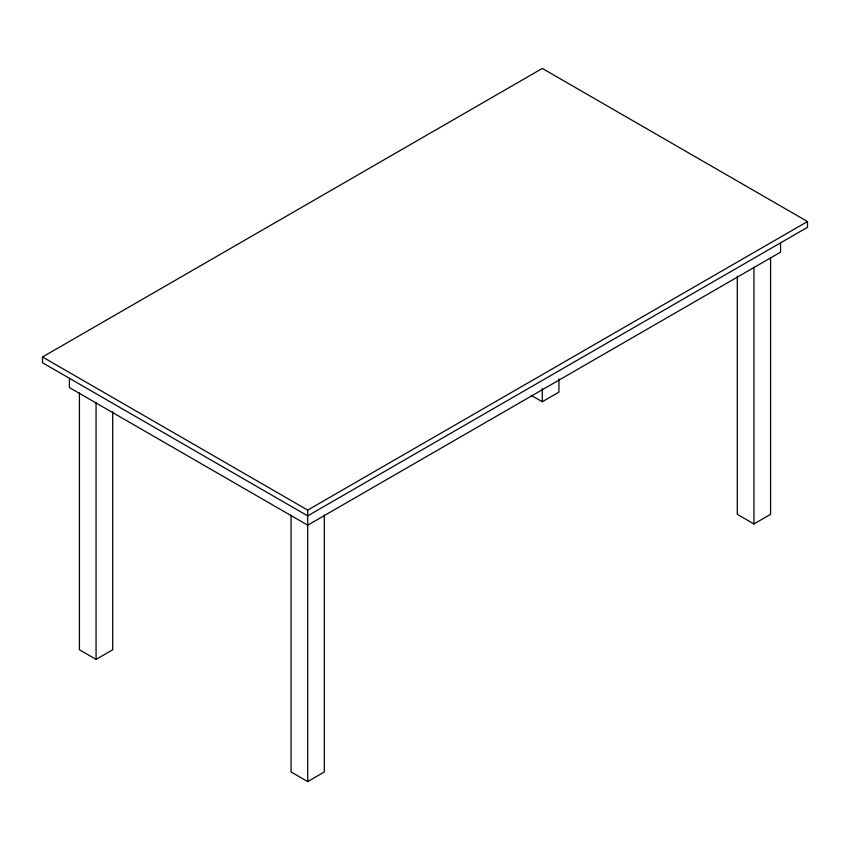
<?xml version="1.0" encoding="UTF-8"?>
<svg xmlns="http://www.w3.org/2000/svg" width="850" height="850" viewBox="0 0 850 850"><rect width="100%" height="100%" fill="white"/><g stroke="black" fill="none" stroke-linecap="round" stroke-linejoin="round"><path stroke-width="1.27" d="M42.5 356.989L542.3 68.436L807.5 221.542L807.5 227.311L307.7 515.865L42.5 362.748L42.5 356.989L307.7 510.096L807.5 221.542M79.422 392.902L79.422 649.772L96.061 659.377L112.699 649.772L112.699 411.687M531.207 395.335L542.3 401.742L558.928 392.137L558.928 378.898M291.072 515.1L291.072 771.959L307.7 781.564L324.339 771.959L324.339 515.1M737.301 276.25L737.301 514.335L753.939 523.94L770.578 514.335L770.578 257.465M780.566 243.015L780.566 252.174L307.7 525.173L69.434 387.611L69.434 378.452M753.939 267.07L753.939 523.94M542.3 388.514L542.3 401.742M307.7 510.096L307.7 781.564M96.061 402.507L96.061 659.377"/></g></svg>
